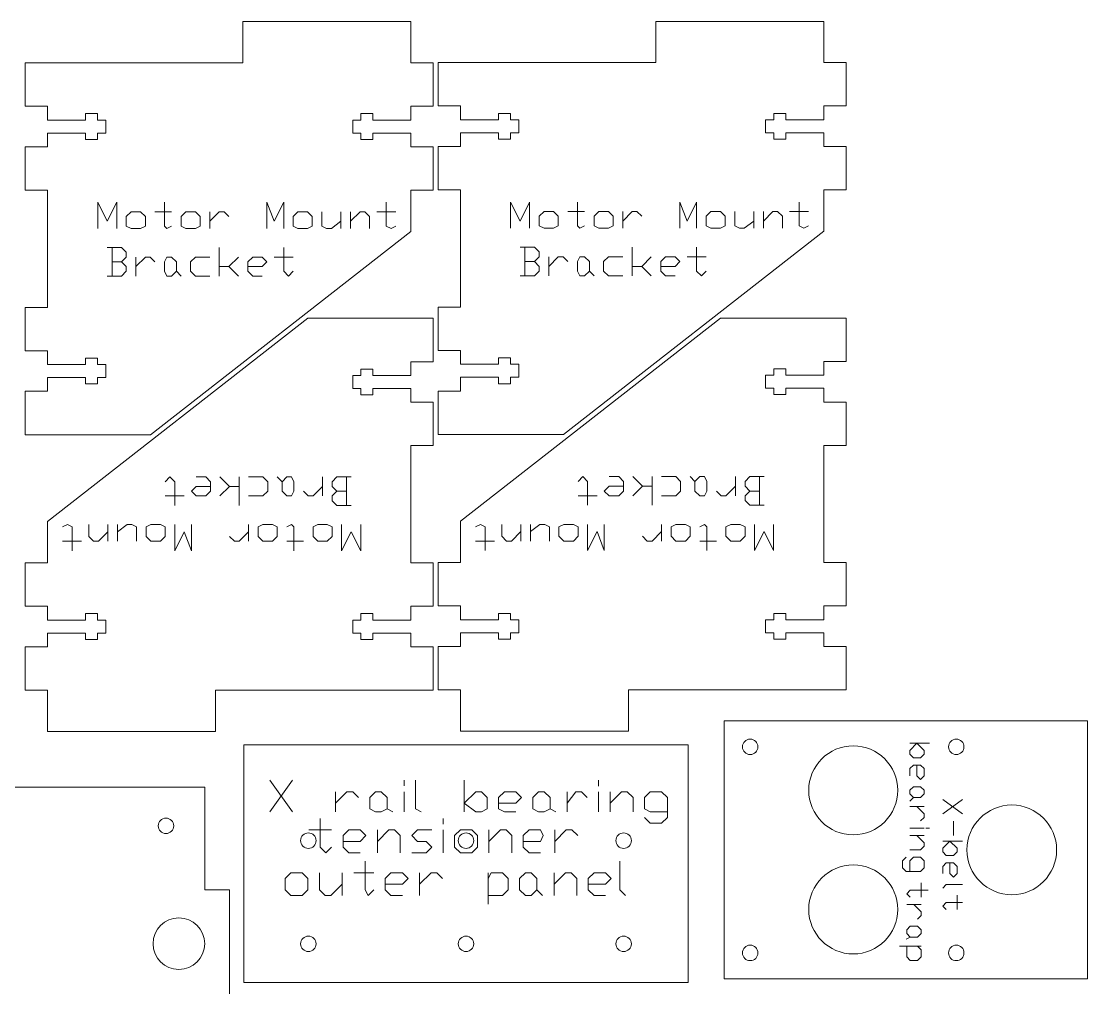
# Model space of a CAD drawing. Header units: inches. Extents: x 0.4 to 31.7, y 0.3 to 15.7.
# Drawn here: x 15.15 to 25.47, y 6.27 to 15.63 of the extents above; entities that cross this region are included whole.
import ezdxf

# ---------------------------------------------------------------- set-up
doc = ezdxf.new("R2010")
doc.units = ezdxf.units.IN
doc.header["$MEASUREMENT"] = 0
doc.layers.add('CUT_SHEET_1', color=179, linetype='Continuous')

msp = doc.modelspace()

# ---------------------------------------------------------------- linework, layer by layer
at = {"layer": 'CUT_SHEET_1', "color": 3, "lineweight": 15}
for p, q in [((17.292, 15.226), (17.292, 15.626)), ((17.292, 15.626), (18.919, 15.626)), ((18.919, 15.626), (18.919, 15.226)), ((21.289, 15.229), (21.289, 15.628)), ((21.289, 15.628), (22.917, 15.628)), ((22.917, 15.628), (22.917, 15.229)), ((15.184, 14.807), (15.184, 15.226)), ((15.184, 15.226), (17.292, 15.226)), ((18.919, 15.226), (19.134, 15.226)), ((19.134, 15.226), (19.134, 14.807)), ((19.182, 14.809), (19.182, 15.229)), ((19.182, 15.229), (21.289, 15.229)), ((22.917, 15.229), (23.132, 15.229)), ((23.132, 15.229), (23.132, 14.809)), ((15.399, 14.807), (15.184, 14.807)), ((15.399, 14.673), (15.399, 14.807)), ((19.134, 14.807), (18.919, 14.807)), ((18.919, 14.807), (18.919, 14.673)), ((19.397, 14.809), (19.182, 14.809)), ((19.397, 14.675), (19.397, 14.809)), ((23.132, 14.809), (22.917, 14.809)), ((22.917, 14.809), (22.917, 14.675)), ((15.767, 14.673), (15.399, 14.673)), ((15.885, 14.735), (15.767, 14.735)), ((15.767, 14.735), (15.767, 14.673)), ((15.885, 14.673), (15.885, 14.735)), ((15.964, 14.673), (15.885, 14.673)), ((15.964, 14.547), (15.964, 14.673)), ((18.433, 14.673), (18.355, 14.673)), ((18.355, 14.673), (18.355, 14.547)), ((18.551, 14.735), (18.433, 14.735)), ((18.433, 14.735), (18.433, 14.673)), ((18.551, 14.673), (18.551, 14.735)), ((18.919, 14.673), (18.551, 14.673)), ((19.765, 14.675), (19.397, 14.675)), ((19.883, 14.737), (19.765, 14.737)), ((19.765, 14.737), (19.765, 14.675)), ((19.883, 14.675), (19.883, 14.737)), ((19.962, 14.675), (19.883, 14.675)), ((19.962, 14.549), (19.962, 14.675)), ((22.431, 14.675), (22.352, 14.675)), ((22.352, 14.675), (22.352, 14.549)), ((22.549, 14.737), (22.431, 14.737)), ((22.431, 14.737), (22.431, 14.675)), ((22.549, 14.675), (22.549, 14.737)), ((22.917, 14.675), (22.549, 14.675)), ((15.399, 14.413), (15.399, 14.547)), ((15.399, 14.547), (15.767, 14.547)), ((15.767, 14.547), (15.767, 14.485)), ((15.767, 14.485), (15.885, 14.485)), ((15.885, 14.485), (15.885, 14.547)), ((15.885, 14.547), (15.964, 14.547)), ((18.355, 14.547), (18.433, 14.547)), ((18.433, 14.547), (18.433, 14.485)), ((18.433, 14.485), (18.551, 14.485)), ((18.551, 14.485), (18.551, 14.547)), ((18.551, 14.547), (18.919, 14.547)), ((18.919, 14.547), (18.919, 14.413)), ((19.397, 14.415), (19.397, 14.549)), ((19.397, 14.549), (19.765, 14.549)), ((19.765, 14.549), (19.765, 14.487)), ((19.765, 14.487), (19.883, 14.487)), ((19.883, 14.487), (19.883, 14.549)), ((19.883, 14.549), (19.962, 14.549)), ((22.352, 14.549), (22.431, 14.549)), ((22.431, 14.549), (22.431, 14.487)), ((22.431, 14.487), (22.549, 14.487)), ((22.549, 14.487), (22.549, 14.549)), ((22.549, 14.549), (22.917, 14.549)), ((22.917, 14.549), (22.917, 14.415)), ((15.184, 13.993), (15.184, 14.413)), ((15.184, 14.413), (15.399, 14.413)), ((18.919, 14.413), (19.134, 14.413)), ((19.134, 14.413), (19.134, 13.993)), ((19.182, 13.996), (19.182, 14.415)), ((19.182, 14.415), (19.397, 14.415)), ((22.917, 14.415), (23.132, 14.415)), ((23.132, 14.415), (23.132, 13.996)), ((15.399, 13.993), (15.184, 13.993)), ((15.399, 12.859), (15.399, 13.993)), ((19.134, 13.993), (18.919, 13.993)), ((18.919, 13.993), (18.919, 13.594)), ((19.397, 13.996), (19.182, 13.996)), ((19.397, 12.861), (19.397, 13.996)), ((23.132, 13.996), (22.917, 13.996)), ((22.917, 13.996), (22.917, 13.596)), ((18.919, 13.594), (16.399, 11.626)), ((18.919, 13.594), (18.919, 13.594)), ((22.917, 13.596), (20.396, 11.628)), ((22.917, 13.596), (22.917, 13.596)), ((15.184, 12.439), (15.184, 12.859)), ((15.184, 12.859), (15.399, 12.859)), ((19.182, 12.442), (19.182, 12.861)), ((19.182, 12.861), (19.397, 12.861)), ((15.399, 10.785), (17.92, 12.753)), ((17.92, 12.753), (19.134, 12.753)), ((19.134, 12.753), (19.134, 12.333)), ((19.397, 10.788), (21.917, 12.755)), ((21.917, 12.755), (23.132, 12.755)), ((23.132, 12.755), (23.132, 12.335)), ((15.399, 12.439), (15.184, 12.439)), ((15.399, 12.306), (15.399, 12.439)), ((19.397, 12.442), (19.182, 12.442)), ((19.397, 12.308), (19.397, 12.442)), ((15.767, 12.306), (15.399, 12.306)), ((15.885, 12.368), (15.767, 12.368)), ((15.767, 12.368), (15.767, 12.306)), ((15.885, 12.306), (15.885, 12.368)), ((15.964, 12.306), (15.885, 12.306)), ((15.964, 12.18), (15.964, 12.306)), ((19.134, 12.333), (18.919, 12.333)), ((18.919, 12.333), (18.919, 12.199)), ((19.765, 12.308), (19.397, 12.308)), ((19.883, 12.37), (19.765, 12.37)), ((19.765, 12.37), (19.765, 12.308)), ((19.883, 12.308), (19.883, 12.37)), ((19.962, 12.308), (19.883, 12.308)), ((19.962, 12.182), (19.962, 12.308)), ((23.132, 12.335), (22.917, 12.335)), ((22.917, 12.335), (22.917, 12.202)), ((18.433, 12.199), (18.355, 12.199)), ((18.355, 12.199), (18.355, 12.073)), ((18.551, 12.261), (18.433, 12.261)), ((18.433, 12.261), (18.433, 12.199)), ((18.551, 12.199), (18.551, 12.261)), ((18.919, 12.199), (18.551, 12.199)), ((19.397, 12.048), (19.397, 12.182)), ((19.397, 12.182), (19.765, 12.182)), ((19.765, 12.182), (19.765, 12.12)), ((19.883, 12.12), (19.883, 12.182)), ((19.883, 12.182), (19.962, 12.182)), ((22.431, 12.202), (22.352, 12.202)), ((22.352, 12.202), (22.352, 12.076)), ((22.549, 12.263), (22.431, 12.263)), ((22.431, 12.263), (22.431, 12.202)), ((22.549, 12.202), (22.549, 12.263)), ((22.917, 12.202), (22.549, 12.202)), ((15.399, 12.046), (15.399, 12.18)), ((15.399, 12.18), (15.767, 12.18)), ((15.767, 12.18), (15.767, 12.118)), ((15.767, 12.118), (15.885, 12.118)), ((15.885, 12.118), (15.885, 12.18)), ((15.885, 12.18), (15.964, 12.18)), ((19.765, 12.12), (19.883, 12.12)), ((15.184, 11.626), (15.184, 12.046)), ((15.184, 12.046), (15.399, 12.046)), ((18.355, 12.073), (18.433, 12.073)), ((18.433, 12.073), (18.433, 12.011)), ((18.433, 12.011), (18.551, 12.011)), ((18.551, 12.011), (18.551, 12.073)), ((18.551, 12.073), (18.919, 12.073)), ((18.919, 12.073), (18.919, 11.94)), ((19.182, 11.628), (19.182, 12.048)), ((19.182, 12.048), (19.397, 12.048)), ((22.352, 12.076), (22.431, 12.076)), ((22.431, 12.076), (22.431, 12.014)), ((22.431, 12.014), (22.549, 12.014)), ((22.549, 12.014), (22.549, 12.076)), ((22.549, 12.076), (22.917, 12.076)), ((22.917, 12.076), (22.917, 11.942)), ((18.919, 11.94), (19.134, 11.94)), ((19.134, 11.94), (19.134, 11.52)), ((22.917, 11.942), (23.132, 11.942)), ((23.132, 11.942), (23.132, 11.522)), ((16.399, 11.626), (15.184, 11.626)), ((20.396, 11.628), (19.182, 11.628)), ((19.134, 11.52), (18.919, 11.52)), ((18.919, 11.52), (18.919, 10.386)), ((23.132, 11.522), (22.917, 11.522)), ((22.917, 11.522), (22.917, 10.388)), ((15.399, 10.386), (15.399, 10.785)), ((15.399, 10.785), (15.399, 10.785)), ((19.397, 10.388), (19.397, 10.788)), ((19.397, 10.788), (19.397, 10.788)), ((15.184, 9.966), (15.184, 10.386)), ((15.184, 10.386), (15.399, 10.386)), ((18.919, 10.386), (19.134, 10.386)), ((19.134, 10.386), (19.134, 9.966)), ((19.182, 9.968), (19.182, 10.388)), ((19.182, 10.388), (19.397, 10.388)), ((22.917, 10.388), (23.132, 10.388)), ((23.132, 10.388), (23.132, 9.968)), ((15.399, 9.966), (15.184, 9.966)), ((15.399, 9.832), (15.399, 9.966)), ((19.134, 9.966), (18.919, 9.966)), ((18.919, 9.966), (18.919, 9.832)), ((19.397, 9.968), (19.182, 9.968)), ((19.397, 9.834), (19.397, 9.968)), ((23.132, 9.968), (22.917, 9.968)), ((22.917, 9.968), (22.917, 9.834)), ((15.767, 9.832), (15.399, 9.832)), ((15.885, 9.894), (15.767, 9.894)), ((15.767, 9.894), (15.767, 9.832)), ((15.885, 9.832), (15.885, 9.894)), ((15.964, 9.832), (15.885, 9.832)), ((15.964, 9.706), (15.964, 9.832)), ((18.433, 9.832), (18.355, 9.832)), ((18.355, 9.832), (18.355, 9.706)), ((18.551, 9.894), (18.433, 9.894)), ((18.433, 9.894), (18.433, 9.832)), ((18.551, 9.832), (18.551, 9.894)), ((18.919, 9.832), (18.551, 9.832)), ((19.765, 9.834), (19.397, 9.834)), ((19.883, 9.896), (19.765, 9.896)), ((19.765, 9.896), (19.765, 9.834)), ((19.883, 9.834), (19.883, 9.896)), ((19.962, 9.834), (19.883, 9.834)), ((19.962, 9.708), (19.962, 9.834)), ((22.431, 9.834), (22.352, 9.834)), ((22.352, 9.834), (22.352, 9.708)), ((22.549, 9.896), (22.431, 9.896)), ((22.431, 9.896), (22.431, 9.834)), ((22.549, 9.834), (22.549, 9.896)), ((22.917, 9.834), (22.549, 9.834)), ((15.399, 9.572), (15.399, 9.706)), ((15.399, 9.706), (15.767, 9.706)), ((15.767, 9.706), (15.767, 9.644)), ((15.885, 9.644), (15.885, 9.706)), ((15.885, 9.706), (15.964, 9.706)), ((18.355, 9.706), (18.433, 9.706)), ((18.433, 9.706), (18.433, 9.644)), ((18.551, 9.644), (18.551, 9.706)), ((18.551, 9.706), (18.919, 9.706)), ((18.919, 9.706), (18.919, 9.572)), ((19.397, 9.575), (19.397, 9.708)), ((19.397, 9.708), (19.765, 9.708)), ((19.765, 9.708), (19.765, 9.646)), ((19.883, 9.646), (19.883, 9.708)), ((19.883, 9.708), (19.962, 9.708)), ((22.352, 9.708), (22.431, 9.708)), ((22.431, 9.708), (22.431, 9.646)), ((22.549, 9.646), (22.549, 9.708)), ((22.549, 9.708), (22.917, 9.708)), ((22.917, 9.708), (22.917, 9.575)), ((15.767, 9.644), (15.885, 9.644)), ((18.433, 9.644), (18.551, 9.644)), ((19.765, 9.646), (19.883, 9.646)), ((22.431, 9.646), (22.549, 9.646)), ((15.184, 9.153), (15.184, 9.572)), ((15.184, 9.572), (15.399, 9.572)), ((18.919, 9.572), (19.134, 9.572)), ((19.134, 9.572), (19.134, 9.153)), ((19.182, 9.155), (19.182, 9.575)), ((19.182, 9.575), (19.397, 9.575)), ((22.917, 9.575), (23.132, 9.575)), ((23.132, 9.575), (23.132, 9.155)), ((15.399, 9.153), (15.184, 9.153)), ((15.399, 8.753), (15.399, 9.153)), ((19.134, 9.153), (17.027, 9.153)), ((17.027, 9.153), (17.027, 8.753)), ((19.397, 9.155), (19.182, 9.155)), ((19.397, 8.755), (19.397, 9.155)), ((23.132, 9.155), (21.025, 9.155)), ((21.025, 9.155), (21.025, 8.755)), ((21.952, 6.357), (21.952, 8.856)), ((21.952, 8.856), (25.47, 8.856)), ((25.47, 8.856), (25.47, 6.357)), ((17.027, 8.753), (15.399, 8.753)), ((21.025, 8.755), (19.397, 8.755)), ((17.301, 6.322), (17.301, 8.625)), ((17.301, 8.625), (21.603, 8.625)), ((21.603, 8.625), (21.603, 6.322)), ((16.922, 8.214), (8.558, 8.214)), ((16.922, 7.221), (16.922, 8.214)), ((17.163, 7.221), (16.922, 7.221)), ((17.163, 6.181), (17.163, 7.221)), ((21.603, 6.322), (17.301, 6.322)), ((25.47, 6.357), (21.952, 6.357))]:
    msp.add_line(p, q, dxfattribs=at)
at = {"layer": 'CUT_SHEET_1', "color": 7, "lineweight": 15}
for p, q in [((15.886, 13.623), (15.886, 13.877)), ((15.886, 13.877), (15.978, 13.692)), ((15.978, 13.692), (16.071, 13.877)), ((16.071, 13.877), (16.071, 13.623)), ((16.532, 13.877), (16.532, 13.646)), ((17.525, 13.623), (17.525, 13.877)), ((17.525, 13.877), (17.594, 13.692)), ((17.594, 13.692), (17.687, 13.877)), ((17.687, 13.877), (17.687, 13.623)), ((18.68, 13.877), (18.68, 13.646)), ((19.884, 13.625), (19.884, 13.879)), ((19.884, 13.879), (19.976, 13.695)), ((19.976, 13.695), (20.068, 13.879)), ((20.068, 13.879), (20.068, 13.625)), ((20.53, 13.879), (20.53, 13.648)), ((21.523, 13.625), (21.523, 13.879)), ((21.523, 13.879), (21.592, 13.695)), ((21.592, 13.695), (21.684, 13.879)), ((21.684, 13.879), (21.684, 13.625)), ((22.677, 13.879), (22.677, 13.648)), ((16.163, 13.739), (16.209, 13.785)), ((16.163, 13.646), (16.163, 13.739)), ((16.209, 13.785), (16.302, 13.785)), ((16.302, 13.785), (16.348, 13.739)), ((16.348, 13.739), (16.348, 13.646)), ((16.44, 13.785), (16.602, 13.785)), ((16.694, 13.739), (16.74, 13.785)), ((16.694, 13.646), (16.694, 13.739)), ((16.74, 13.785), (16.833, 13.785)), ((16.833, 13.785), (16.879, 13.739)), ((16.879, 13.739), (16.879, 13.646)), ((16.971, 13.692), (17.063, 13.785)), ((16.971, 13.623), (16.971, 13.785)), ((17.063, 13.785), (17.11, 13.785)), ((17.11, 13.785), (17.156, 13.739)), ((17.779, 13.739), (17.825, 13.785)), ((17.779, 13.646), (17.779, 13.739)), ((17.825, 13.785), (17.918, 13.785)), ((17.918, 13.785), (17.964, 13.739)), ((17.964, 13.739), (17.964, 13.646)), ((18.056, 13.785), (18.056, 13.646)), ((18.241, 13.785), (18.241, 13.623)), ((18.333, 13.692), (18.426, 13.785)), ((18.333, 13.623), (18.333, 13.785)), ((18.426, 13.785), (18.472, 13.785)), ((18.472, 13.785), (18.518, 13.739)), ((18.518, 13.739), (18.518, 13.623)), ((18.587, 13.785), (18.772, 13.785)), ((20.161, 13.741), (20.207, 13.787)), ((20.161, 13.648), (20.161, 13.741)), ((20.207, 13.787), (20.299, 13.787)), ((20.299, 13.787), (20.345, 13.741)), ((20.345, 13.741), (20.345, 13.648)), ((20.438, 13.787), (20.599, 13.787)), ((20.692, 13.741), (20.738, 13.787)), ((20.692, 13.648), (20.692, 13.741)), ((20.738, 13.787), (20.83, 13.787)), ((20.83, 13.787), (20.876, 13.741)), ((20.876, 13.741), (20.876, 13.648)), ((20.969, 13.695), (21.061, 13.787)), ((20.969, 13.625), (20.969, 13.787)), ((21.061, 13.787), (21.107, 13.787)), ((21.107, 13.787), (21.154, 13.741)), ((21.777, 13.741), (21.823, 13.787)), ((21.777, 13.648), (21.777, 13.741)), ((21.823, 13.787), (21.915, 13.787)), ((21.915, 13.787), (21.961, 13.741)), ((21.961, 13.741), (21.961, 13.648)), ((22.054, 13.787), (22.054, 13.648)), ((22.239, 13.787), (22.239, 13.625)), ((22.331, 13.695), (22.423, 13.787)), ((22.331, 13.625), (22.331, 13.787)), ((22.423, 13.787), (22.469, 13.787)), ((22.469, 13.787), (22.516, 13.741)), ((22.516, 13.741), (22.516, 13.625)), ((22.585, 13.787), (22.769, 13.787)), ((16.209, 13.623), (16.163, 13.646)), ((16.348, 13.646), (16.302, 13.623)), ((16.532, 13.646), (16.556, 13.623)), ((16.556, 13.623), (16.602, 13.646)), ((16.74, 13.623), (16.694, 13.646)), ((16.879, 13.646), (16.833, 13.623)), ((17.825, 13.623), (17.779, 13.646)), ((17.964, 13.646), (17.918, 13.623)), ((18.056, 13.646), (18.102, 13.623)), ((18.149, 13.623), (18.241, 13.692)), ((18.68, 13.646), (18.726, 13.623)), ((18.726, 13.623), (18.772, 13.646)), ((20.207, 13.625), (20.161, 13.648)), ((20.345, 13.648), (20.299, 13.625)), ((20.53, 13.648), (20.553, 13.625)), ((20.553, 13.625), (20.599, 13.648)), ((20.738, 13.625), (20.692, 13.648)), ((20.876, 13.648), (20.83, 13.625)), ((21.823, 13.625), (21.777, 13.648)), ((21.961, 13.648), (21.915, 13.625)), ((22.054, 13.648), (22.1, 13.625)), ((22.146, 13.625), (22.239, 13.695)), ((22.677, 13.648), (22.723, 13.625)), ((22.723, 13.625), (22.769, 13.648)), ((16.302, 13.623), (16.209, 13.623)), ((16.833, 13.623), (16.74, 13.623)), ((17.918, 13.623), (17.825, 13.623)), ((18.102, 13.623), (18.149, 13.623)), ((20.299, 13.625), (20.207, 13.625)), ((20.83, 13.625), (20.738, 13.625)), ((21.915, 13.625), (21.823, 13.625)), ((22.1, 13.625), (22.146, 13.625)), ((16.117, 13.438), (15.978, 13.438)), ((16.025, 13.438), (16.025, 13.161)), ((16.163, 13.392), (16.117, 13.438)), ((17.063, 13.161), (17.063, 13.438)), ((17.687, 13.438), (17.687, 13.208)), ((20.115, 13.441), (19.976, 13.441)), ((20.022, 13.441), (20.022, 13.164)), ((20.161, 13.395), (20.115, 13.441)), ((21.061, 13.164), (21.061, 13.441)), ((21.684, 13.441), (21.684, 13.21)), ((16.117, 13.3), (16.163, 13.346)), ((16.163, 13.346), (16.163, 13.392)), ((16.255, 13.254), (16.348, 13.346)), ((16.255, 13.161), (16.255, 13.346)), ((16.348, 13.346), (16.394, 13.346)), ((16.394, 13.346), (16.44, 13.3)), ((16.532, 13.3), (16.556, 13.346)), ((16.556, 13.346), (16.602, 13.346)), ((16.602, 13.346), (16.648, 13.3)), ((16.833, 13.346), (16.786, 13.3)), ((16.971, 13.346), (16.833, 13.346)), ((17.156, 13.254), (17.248, 13.346)), ((17.387, 13.346), (17.341, 13.3)), ((17.479, 13.346), (17.387, 13.346)), ((17.525, 13.3), (17.479, 13.346)), ((17.594, 13.346), (17.779, 13.346)), ((20.115, 13.302), (20.161, 13.348)), ((20.161, 13.348), (20.161, 13.395)), ((20.253, 13.256), (20.345, 13.348)), ((20.253, 13.164), (20.253, 13.348)), ((20.345, 13.348), (20.392, 13.348)), ((20.392, 13.348), (20.438, 13.302)), ((20.53, 13.302), (20.553, 13.348)), ((20.553, 13.348), (20.599, 13.348)), ((20.599, 13.348), (20.646, 13.302)), ((20.83, 13.348), (20.784, 13.302)), ((20.969, 13.348), (20.83, 13.348)), ((21.154, 13.256), (21.246, 13.348)), ((21.384, 13.348), (21.338, 13.302)), ((21.477, 13.348), (21.384, 13.348)), ((21.523, 13.302), (21.477, 13.348)), ((21.592, 13.348), (21.777, 13.348)), ((16.117, 13.3), (16.025, 13.3)), ((16.163, 13.254), (16.117, 13.3)), ((16.163, 13.208), (16.163, 13.254)), ((16.532, 13.208), (16.532, 13.3)), ((16.648, 13.3), (16.648, 13.208)), ((16.786, 13.3), (16.786, 13.208)), ((17.063, 13.254), (17.156, 13.254)), ((17.156, 13.254), (17.248, 13.161)), ((17.341, 13.3), (17.341, 13.208)), ((17.341, 13.254), (17.479, 13.254)), ((17.479, 13.254), (17.525, 13.3)), ((20.115, 13.302), (20.022, 13.302)), ((20.161, 13.256), (20.115, 13.302)), ((20.161, 13.21), (20.161, 13.256)), ((20.53, 13.21), (20.53, 13.302)), ((20.646, 13.302), (20.646, 13.21)), ((20.784, 13.302), (20.784, 13.21)), ((21.061, 13.256), (21.154, 13.256)), ((21.154, 13.256), (21.246, 13.164)), ((21.338, 13.302), (21.338, 13.21)), ((21.338, 13.256), (21.477, 13.256)), ((21.477, 13.256), (21.523, 13.302)), ((15.978, 13.161), (16.117, 13.161)), ((16.117, 13.161), (16.163, 13.208)), ((16.556, 13.161), (16.532, 13.208)), ((16.602, 13.161), (16.556, 13.161)), ((16.648, 13.208), (16.602, 13.161)), ((16.648, 13.208), (16.694, 13.161)), ((16.786, 13.208), (16.833, 13.161)), ((16.833, 13.161), (16.971, 13.161)), ((17.341, 13.208), (17.387, 13.161)), ((17.387, 13.161), (17.479, 13.161)), ((17.687, 13.208), (17.733, 13.161)), ((17.733, 13.161), (17.779, 13.208)), ((19.976, 13.164), (20.115, 13.164)), ((20.115, 13.164), (20.161, 13.21)), ((20.553, 13.164), (20.53, 13.21)), ((20.599, 13.164), (20.553, 13.164)), ((20.646, 13.21), (20.599, 13.164)), ((20.646, 13.21), (20.692, 13.164)), ((20.784, 13.21), (20.83, 13.164)), ((20.83, 13.164), (20.969, 13.164)), ((21.338, 13.21), (21.384, 13.164)), ((21.384, 13.164), (21.477, 13.164)), ((21.684, 13.21), (21.731, 13.164)), ((21.731, 13.164), (21.777, 13.21)), ((16.585, 11.218), (16.539, 11.171)), ((16.632, 11.171), (16.585, 11.218)), ((16.632, 10.941), (16.632, 11.171)), ((16.932, 11.218), (16.839, 11.218)), ((16.978, 11.171), (16.932, 11.218)), ((16.978, 11.079), (16.978, 11.171)), ((17.163, 11.125), (17.07, 11.218)), ((17.255, 11.218), (17.255, 10.941)), ((17.486, 11.218), (17.347, 11.218)), ((17.532, 11.171), (17.486, 11.218)), ((17.532, 11.079), (17.532, 11.171)), ((17.671, 11.171), (17.624, 11.218)), ((17.671, 11.171), (17.717, 11.218)), ((17.671, 11.079), (17.671, 11.171)), ((17.717, 11.218), (17.763, 11.218)), ((17.763, 11.218), (17.786, 11.171)), ((17.786, 11.171), (17.786, 11.079)), ((18.063, 11.218), (18.063, 11.033)), ((18.202, 11.218), (18.155, 11.171)), ((18.155, 11.171), (18.155, 11.125)), ((18.34, 11.218), (18.202, 11.218)), ((18.294, 10.941), (18.294, 11.218)), ((20.583, 11.22), (20.537, 11.174)), ((20.629, 11.174), (20.583, 11.22)), ((20.629, 10.943), (20.629, 11.174)), ((20.93, 11.22), (20.837, 11.22)), ((20.976, 11.174), (20.93, 11.22)), ((20.976, 11.081), (20.976, 11.174)), ((21.16, 11.127), (21.068, 11.22)), ((21.253, 11.22), (21.253, 10.943)), ((21.484, 11.22), (21.345, 11.22)), ((21.53, 11.174), (21.484, 11.22)), ((21.53, 11.081), (21.53, 11.174)), ((21.668, 11.174), (21.622, 11.22)), ((21.668, 11.174), (21.714, 11.22)), ((21.668, 11.081), (21.668, 11.174)), ((21.714, 11.22), (21.761, 11.22)), ((21.761, 11.22), (21.784, 11.174)), ((21.784, 11.174), (21.784, 11.081)), ((22.061, 11.22), (22.061, 11.035)), ((22.199, 11.22), (22.153, 11.174)), ((22.153, 11.174), (22.153, 11.127)), ((22.338, 11.22), (22.199, 11.22)), ((22.292, 10.943), (22.292, 11.22)), ((16.839, 11.125), (16.793, 11.079)), ((16.793, 11.079), (16.839, 11.033)), ((16.978, 11.125), (16.839, 11.125)), ((16.932, 11.033), (16.978, 11.079)), ((17.163, 11.125), (17.07, 11.033)), ((17.255, 11.125), (17.163, 11.125)), ((17.486, 11.033), (17.532, 11.079)), ((17.717, 11.033), (17.671, 11.079)), ((17.786, 11.079), (17.763, 11.033)), ((17.925, 11.033), (17.878, 11.079)), ((18.063, 11.125), (17.971, 11.033)), ((18.155, 11.125), (18.202, 11.079)), ((18.202, 11.079), (18.155, 11.033)), ((18.202, 11.079), (18.294, 11.079)), ((20.837, 11.127), (20.791, 11.081)), ((20.791, 11.081), (20.837, 11.035)), ((20.976, 11.127), (20.837, 11.127)), ((20.93, 11.035), (20.976, 11.081)), ((21.16, 11.127), (21.068, 11.035)), ((21.253, 11.127), (21.16, 11.127)), ((21.484, 11.035), (21.53, 11.081)), ((21.714, 11.035), (21.668, 11.081)), ((21.784, 11.081), (21.761, 11.035)), ((21.922, 11.035), (21.876, 11.081)), ((22.061, 11.127), (21.968, 11.035)), ((22.153, 11.127), (22.199, 11.081)), ((22.199, 11.081), (22.153, 11.035)), ((22.199, 11.081), (22.292, 11.081)), ((16.724, 11.033), (16.539, 11.033)), ((16.839, 11.033), (16.932, 11.033)), ((17.347, 11.033), (17.486, 11.033)), ((17.763, 11.033), (17.717, 11.033)), ((17.971, 11.033), (17.925, 11.033)), ((18.155, 11.033), (18.155, 10.987)), ((18.155, 10.987), (18.202, 10.941)), ((20.722, 11.035), (20.537, 11.035)), ((20.837, 11.035), (20.93, 11.035)), ((21.345, 11.035), (21.484, 11.035)), ((21.761, 11.035), (21.714, 11.035)), ((21.968, 11.035), (21.922, 11.035)), ((22.153, 11.035), (22.153, 10.989)), ((22.153, 10.989), (22.199, 10.943)), ((18.202, 10.941), (18.34, 10.941)), ((22.199, 10.943), (22.338, 10.943)), ((15.593, 10.756), (15.547, 10.733)), ((15.639, 10.733), (15.593, 10.756)), ((15.801, 10.64), (15.801, 10.756)), ((15.985, 10.756), (15.985, 10.594)), ((16.078, 10.594), (16.078, 10.756)), ((16.17, 10.756), (16.078, 10.687)), ((16.216, 10.756), (16.17, 10.756)), ((16.262, 10.733), (16.216, 10.756)), ((16.355, 10.733), (16.401, 10.756)), ((16.401, 10.756), (16.493, 10.756)), ((16.493, 10.756), (16.539, 10.733)), ((16.632, 10.502), (16.632, 10.756)), ((16.793, 10.756), (16.793, 10.502)), ((17.347, 10.756), (17.347, 10.594)), ((17.44, 10.733), (17.486, 10.756)), ((17.486, 10.756), (17.578, 10.756)), ((17.578, 10.756), (17.624, 10.733)), ((17.763, 10.756), (17.717, 10.733)), ((17.786, 10.733), (17.763, 10.756)), ((17.971, 10.733), (18.017, 10.756)), ((18.017, 10.756), (18.109, 10.756)), ((18.109, 10.756), (18.155, 10.733)), ((18.248, 10.502), (18.248, 10.756)), ((18.433, 10.756), (18.433, 10.502)), ((19.591, 10.758), (19.544, 10.735)), ((19.637, 10.735), (19.591, 10.758)), ((19.798, 10.643), (19.798, 10.758)), ((19.983, 10.758), (19.983, 10.596)), ((20.075, 10.596), (20.075, 10.758)), ((20.168, 10.758), (20.075, 10.689)), ((20.214, 10.758), (20.168, 10.758)), ((20.26, 10.735), (20.214, 10.758)), ((20.352, 10.735), (20.398, 10.758)), ((20.398, 10.758), (20.491, 10.758)), ((20.491, 10.758), (20.537, 10.735)), ((20.629, 10.504), (20.629, 10.758)), ((20.791, 10.758), (20.791, 10.504)), ((21.345, 10.758), (21.345, 10.596)), ((21.437, 10.735), (21.484, 10.758)), ((21.484, 10.758), (21.576, 10.758)), ((21.576, 10.758), (21.622, 10.735)), ((21.761, 10.758), (21.714, 10.735)), ((21.784, 10.735), (21.761, 10.758)), ((21.968, 10.735), (22.015, 10.758)), ((22.015, 10.758), (22.107, 10.758)), ((22.107, 10.758), (22.153, 10.735)), ((22.245, 10.504), (22.245, 10.758)), ((22.43, 10.758), (22.43, 10.504)), ((15.639, 10.502), (15.639, 10.733)), ((15.847, 10.594), (15.801, 10.64)), ((15.985, 10.687), (15.893, 10.594)), ((16.262, 10.594), (16.262, 10.733)), ((16.355, 10.64), (16.355, 10.733)), ((16.401, 10.594), (16.355, 10.64)), ((16.539, 10.64), (16.493, 10.594)), ((16.539, 10.733), (16.539, 10.64)), ((16.724, 10.687), (16.632, 10.502)), ((16.793, 10.502), (16.724, 10.687)), ((17.209, 10.594), (17.163, 10.64)), ((17.347, 10.687), (17.255, 10.594)), ((17.44, 10.64), (17.44, 10.733)), ((17.486, 10.594), (17.44, 10.64)), ((17.624, 10.64), (17.578, 10.594)), ((17.624, 10.733), (17.624, 10.64)), ((17.786, 10.502), (17.786, 10.733)), ((17.971, 10.64), (17.971, 10.733)), ((18.017, 10.594), (17.971, 10.64)), ((18.155, 10.64), (18.109, 10.594)), ((18.155, 10.733), (18.155, 10.64)), ((18.34, 10.687), (18.248, 10.502)), ((18.433, 10.502), (18.34, 10.687)), ((19.637, 10.504), (19.637, 10.735)), ((19.844, 10.596), (19.798, 10.643)), ((19.983, 10.689), (19.891, 10.596)), ((20.26, 10.596), (20.26, 10.735)), ((20.352, 10.643), (20.352, 10.735)), ((20.398, 10.596), (20.352, 10.643)), ((20.537, 10.643), (20.491, 10.596)), ((20.537, 10.735), (20.537, 10.643)), ((20.722, 10.689), (20.629, 10.504)), ((20.791, 10.504), (20.722, 10.689)), ((21.207, 10.596), (21.16, 10.643)), ((21.345, 10.689), (21.253, 10.596)), ((21.437, 10.643), (21.437, 10.735)), ((21.484, 10.596), (21.437, 10.643)), ((21.622, 10.643), (21.576, 10.596)), ((21.622, 10.735), (21.622, 10.643)), ((21.784, 10.504), (21.784, 10.735)), ((21.968, 10.643), (21.968, 10.735)), ((22.015, 10.596), (21.968, 10.643)), ((22.153, 10.643), (22.107, 10.596)), ((22.153, 10.735), (22.153, 10.643)), ((22.338, 10.689), (22.245, 10.504)), ((22.43, 10.504), (22.338, 10.689)), ((15.731, 10.594), (15.547, 10.594)), ((15.893, 10.594), (15.847, 10.594)), ((16.493, 10.594), (16.401, 10.594)), ((17.255, 10.594), (17.209, 10.594)), ((17.578, 10.594), (17.486, 10.594)), ((17.878, 10.594), (17.717, 10.594)), ((18.109, 10.594), (18.017, 10.594)), ((19.729, 10.596), (19.544, 10.596)), ((19.891, 10.596), (19.844, 10.596)), ((20.491, 10.596), (20.398, 10.596)), ((21.253, 10.596), (21.207, 10.596)), ((21.576, 10.596), (21.484, 10.596)), ((21.876, 10.596), (21.714, 10.596)), ((22.107, 10.596), (22.015, 10.596)), ((23.748, 8.568), (23.818, 8.638)), ((23.748, 8.638), (23.94, 8.638)), ((23.818, 8.638), (23.888, 8.568)), ((23.748, 8.533), (23.748, 8.568)), ((23.783, 8.498), (23.748, 8.533)), ((23.853, 8.498), (23.783, 8.498)), ((23.888, 8.533), (23.853, 8.498)), ((23.888, 8.568), (23.888, 8.533)), ((23.783, 8.428), (23.748, 8.393)), ((23.748, 8.393), (23.748, 8.323)), ((23.853, 8.428), (23.783, 8.428)), ((23.818, 8.428), (23.818, 8.323)), ((23.888, 8.393), (23.853, 8.428)), ((23.888, 8.323), (23.888, 8.393)), ((17.552, 8.28), (17.773, 7.975)), ((17.552, 7.975), (17.773, 8.28)), ((18.853, 8.225), (18.853, 8.28)), ((18.964, 8.28), (18.964, 8.003)), ((19.435, 7.975), (19.435, 8.28)), ((20.736, 8.224), (20.736, 8.28)), ((23.818, 8.323), (23.853, 8.288)), ((23.853, 8.288), (23.888, 8.323)), ((18.189, 8.058), (18.299, 8.169)), ((18.189, 7.975), (18.189, 8.169)), ((18.299, 8.169), (18.355, 8.169)), ((18.355, 8.169), (18.41, 8.114)), ((18.521, 8.114), (18.576, 8.169)), ((18.576, 8.169), (18.632, 8.169)), ((18.632, 8.169), (18.687, 8.114)), ((18.853, 7.975), (18.853, 8.169)), ((19.435, 8.058), (19.546, 8.169)), ((19.546, 8.169), (19.601, 8.169)), ((19.601, 8.169), (19.656, 8.114)), ((19.823, 8.169), (19.767, 8.114)), ((19.933, 8.169), (19.823, 8.169)), ((19.989, 8.114), (19.933, 8.169)), ((20.099, 8.114), (20.155, 8.169)), ((20.155, 8.169), (20.21, 8.169)), ((20.21, 8.169), (20.266, 8.114)), ((20.432, 8.058), (20.515, 8.169)), ((20.432, 7.975), (20.432, 8.169)), ((20.515, 8.169), (20.57, 8.169)), ((20.57, 8.169), (20.626, 8.114)), ((20.736, 7.975), (20.736, 8.169)), ((20.847, 8.058), (20.958, 8.169)), ((20.847, 7.975), (20.847, 8.169)), ((20.958, 8.169), (21.013, 8.169)), ((21.013, 8.169), (21.069, 8.114)), ((21.235, 8.169), (21.179, 8.114)), ((21.346, 8.169), (21.235, 8.169)), ((21.401, 8.114), (21.346, 8.169)), ((23.748, 8.183), (23.783, 8.218)), ((23.748, 8.148), (23.748, 8.183)), ((23.783, 8.218), (23.853, 8.218)), ((23.853, 8.218), (23.888, 8.183)), ((23.888, 8.183), (23.888, 8.148)), ((18.521, 8.003), (18.521, 8.114)), ((18.687, 8.114), (18.687, 8.003)), ((19.546, 7.975), (19.435, 8.058)), ((19.656, 8.114), (19.656, 8.003)), ((19.767, 8.114), (19.767, 8.003)), ((19.767, 8.058), (19.933, 8.058)), ((19.933, 8.058), (19.989, 8.114)), ((20.099, 8.003), (20.099, 8.114)), ((20.266, 8.114), (20.266, 8.003)), ((21.069, 8.114), (21.069, 7.975)), ((21.179, 8.114), (21.179, 8.003)), ((21.401, 7.92), (21.401, 8.114)), ((23.783, 8.113), (23.748, 8.148)), ((23.783, 8.113), (23.748, 8.078)), ((23.853, 8.113), (23.783, 8.113)), ((23.888, 8.148), (23.853, 8.113)), ((24.26, 8.094), (24.067, 7.955)), ((24.067, 8.094), (24.26, 7.955)), ((18.576, 7.975), (18.521, 8.003)), ((18.632, 7.975), (18.576, 7.975)), ((18.687, 8.003), (18.632, 7.975)), ((18.687, 8.003), (18.743, 7.975)), ((18.964, 8.003), (19.019, 7.975)), ((19.601, 7.975), (19.546, 7.975)), ((19.656, 8.003), (19.601, 7.975)), ((19.767, 8.003), (19.823, 7.975)), ((19.823, 7.975), (19.933, 7.975)), ((20.155, 7.975), (20.099, 8.003)), ((20.21, 7.975), (20.155, 7.975)), ((20.266, 8.003), (20.21, 7.975)), ((20.266, 8.003), (20.321, 7.975)), ((21.179, 8.003), (21.235, 7.975)), ((21.235, 7.975), (21.401, 7.975)), ((23.748, 8.026), (23.888, 8.026)), ((23.818, 8.026), (23.888, 7.956)), ((23.888, 7.956), (23.888, 7.921)), ((18.04, 7.911), (18.04, 7.634)), ((19.231, 7.856), (19.231, 7.911)), ((21.179, 7.92), (21.235, 7.864)), ((21.235, 7.864), (21.346, 7.864)), ((21.346, 7.864), (21.401, 7.92)), ((23.888, 7.921), (23.853, 7.886)), ((24.172, 7.885), (24.172, 7.745)), ((17.93, 7.8), (18.151, 7.8)), ((18.317, 7.8), (18.262, 7.745)), ((18.262, 7.745), (18.262, 7.634)), ((18.428, 7.8), (18.317, 7.8)), ((18.483, 7.745), (18.428, 7.8)), ((18.428, 7.689), (18.483, 7.745)), ((18.594, 7.689), (18.705, 7.8)), ((18.594, 7.579), (18.594, 7.8)), ((18.705, 7.8), (18.76, 7.8)), ((18.76, 7.8), (18.816, 7.745)), ((18.816, 7.745), (18.816, 7.579)), ((18.927, 7.745), (18.982, 7.8)), ((18.982, 7.689), (18.927, 7.745)), ((18.982, 7.8), (19.12, 7.8)), ((19.231, 7.579), (19.231, 7.8)), ((19.342, 7.745), (19.397, 7.8)), ((19.342, 7.634), (19.342, 7.745)), ((19.397, 7.8), (19.508, 7.8)), ((19.508, 7.8), (19.563, 7.745)), ((19.563, 7.745), (19.563, 7.634)), ((19.674, 7.689), (19.785, 7.8)), ((19.674, 7.579), (19.674, 7.8)), ((19.785, 7.8), (19.84, 7.8)), ((19.84, 7.8), (19.896, 7.745)), ((19.896, 7.745), (19.896, 7.579)), ((20.062, 7.8), (20.006, 7.745)), ((20.006, 7.745), (20.006, 7.634)), ((20.173, 7.8), (20.062, 7.8)), ((20.2, 7.745), (20.173, 7.8)), ((20.173, 7.689), (20.2, 7.745)), ((20.311, 7.689), (20.422, 7.8)), ((20.311, 7.579), (20.311, 7.8)), ((20.422, 7.8), (20.477, 7.8)), ((20.477, 7.8), (20.533, 7.745)), ((23.748, 7.816), (23.888, 7.816)), ((23.748, 7.746), (23.888, 7.746)), ((23.818, 7.746), (23.888, 7.676)), ((23.905, 7.816), (23.94, 7.816)), ((18.262, 7.689), (18.428, 7.689)), ((19.065, 7.689), (18.982, 7.689)), ((19.12, 7.634), (19.065, 7.689)), ((20.006, 7.689), (20.173, 7.689)), ((23.888, 7.641), (23.853, 7.606)), ((23.888, 7.676), (23.888, 7.641)), ((24.067, 7.622), (24.137, 7.692)), ((24.067, 7.692), (24.26, 7.692)), ((24.137, 7.692), (24.207, 7.622)), ((18.04, 7.634), (18.096, 7.579)), ((18.096, 7.579), (18.151, 7.634)), ((18.262, 7.634), (18.317, 7.579)), ((18.317, 7.579), (18.428, 7.579)), ((18.927, 7.579), (19.065, 7.579)), ((19.065, 7.579), (19.12, 7.634)), ((19.397, 7.579), (19.342, 7.634)), ((19.508, 7.579), (19.397, 7.579)), ((19.563, 7.634), (19.508, 7.579)), ((20.006, 7.634), (20.062, 7.579)), ((20.062, 7.579), (20.173, 7.579)), ((23.713, 7.536), (23.678, 7.501)), ((23.853, 7.606), (23.748, 7.606)), ((23.783, 7.536), (23.748, 7.501)), ((23.853, 7.536), (23.783, 7.536)), ((23.888, 7.501), (23.853, 7.536)), ((24.067, 7.587), (24.067, 7.622)), ((24.102, 7.552), (24.067, 7.587)), ((24.172, 7.552), (24.102, 7.552)), ((24.207, 7.587), (24.172, 7.552)), ((24.207, 7.622), (24.207, 7.587)), ((18.476, 7.496), (18.476, 7.219)), ((20.94, 7.496), (20.94, 7.219)), ((23.678, 7.501), (23.678, 7.431)), ((23.748, 7.501), (23.748, 7.396)), ((23.888, 7.431), (23.888, 7.501)), ((24.102, 7.482), (24.067, 7.447)), ((24.067, 7.447), (24.067, 7.377)), ((24.172, 7.482), (24.102, 7.482)), ((24.137, 7.482), (24.137, 7.377)), ((24.207, 7.447), (24.172, 7.482)), ((24.207, 7.377), (24.207, 7.447)), ((17.7, 7.33), (17.756, 7.385)), ((17.7, 7.219), (17.7, 7.33)), ((17.756, 7.385), (17.867, 7.385)), ((17.867, 7.385), (17.922, 7.33)), ((17.922, 7.33), (17.922, 7.219)), ((18.033, 7.385), (18.033, 7.219)), ((18.254, 7.385), (18.254, 7.164)), ((18.365, 7.385), (18.559, 7.385)), ((18.725, 7.385), (18.67, 7.33)), ((18.67, 7.33), (18.67, 7.219)), ((18.836, 7.385), (18.725, 7.385)), ((18.891, 7.33), (18.836, 7.385)), ((18.836, 7.274), (18.891, 7.33)), ((19.002, 7.274), (19.113, 7.385)), ((19.002, 7.164), (19.002, 7.385)), ((19.113, 7.385), (19.168, 7.385)), ((19.168, 7.385), (19.224, 7.33)), ((19.667, 7.33), (19.694, 7.385)), ((19.667, 7.081), (19.667, 7.385)), ((19.694, 7.385), (19.805, 7.385)), ((19.805, 7.385), (19.861, 7.33)), ((19.861, 7.33), (19.861, 7.219)), ((19.971, 7.33), (20.027, 7.385)), ((19.971, 7.219), (19.971, 7.33)), ((20.027, 7.385), (20.082, 7.385)), ((20.082, 7.385), (20.137, 7.33)), ((20.137, 7.33), (20.137, 7.219)), ((20.304, 7.274), (20.414, 7.385)), ((20.304, 7.164), (20.304, 7.385)), ((20.414, 7.385), (20.47, 7.385)), ((20.47, 7.385), (20.525, 7.33)), ((20.525, 7.33), (20.525, 7.164)), ((20.691, 7.385), (20.636, 7.33)), ((20.636, 7.33), (20.636, 7.219)), ((20.802, 7.385), (20.691, 7.385)), ((20.857, 7.33), (20.802, 7.385)), ((20.802, 7.274), (20.857, 7.33)), ((23.678, 7.431), (23.713, 7.396)), ((23.713, 7.396), (23.853, 7.396)), ((23.853, 7.396), (23.888, 7.431)), ((24.137, 7.377), (24.172, 7.342)), ((24.172, 7.342), (24.207, 7.377)), ((18.144, 7.164), (18.254, 7.274)), ((18.67, 7.274), (18.836, 7.274)), ((20.636, 7.274), (20.802, 7.274)), ((23.857, 7.287), (23.857, 7.147)), ((24.102, 7.272), (24.067, 7.237)), ((24.26, 7.272), (24.102, 7.272)), ((17.756, 7.164), (17.7, 7.219)), ((17.867, 7.164), (17.756, 7.164)), ((17.922, 7.219), (17.867, 7.164)), ((18.033, 7.219), (18.088, 7.164)), ((18.088, 7.164), (18.144, 7.164)), ((18.476, 7.219), (18.504, 7.164)), ((18.504, 7.164), (18.559, 7.219)), ((18.67, 7.219), (18.725, 7.164)), ((18.725, 7.164), (18.836, 7.164)), ((19.805, 7.164), (19.667, 7.164)), ((19.861, 7.219), (19.805, 7.164)), ((20.027, 7.164), (19.971, 7.219)), ((20.082, 7.164), (20.027, 7.164)), ((20.137, 7.219), (20.082, 7.164)), ((20.137, 7.219), (20.193, 7.164)), ((20.636, 7.219), (20.691, 7.164)), ((20.691, 7.164), (20.802, 7.164)), ((20.94, 7.219), (20.996, 7.164)), ((23.753, 7.217), (23.718, 7.182)), ((23.718, 7.182), (23.753, 7.147)), ((23.927, 7.217), (23.753, 7.217)), ((24.207, 7.168), (24.207, 7.028)), ((23.718, 7.077), (23.857, 7.077)), ((23.787, 7.077), (23.857, 7.007)), ((24.102, 7.098), (24.067, 7.063)), ((24.067, 7.063), (24.102, 7.028)), ((24.26, 7.098), (24.102, 7.098)), ((23.857, 6.972), (23.822, 6.937)), ((23.857, 7.007), (23.857, 6.972)), ((23.718, 6.832), (23.753, 6.867)), ((23.718, 6.797), (23.718, 6.832)), ((23.753, 6.867), (23.822, 6.867)), ((23.822, 6.867), (23.857, 6.832)), ((23.857, 6.832), (23.857, 6.797)), ((23.753, 6.762), (23.714, 6.743)), ((23.753, 6.762), (23.718, 6.797)), ((23.822, 6.762), (23.753, 6.762)), ((23.857, 6.797), (23.822, 6.762)), ((23.648, 6.675), (23.857, 6.675)), ((23.718, 6.57), (23.718, 6.675)), ((23.822, 6.675), (23.857, 6.64)), ((23.857, 6.64), (23.857, 6.57)), ((23.753, 6.535), (23.718, 6.57)), ((23.822, 6.535), (23.753, 6.535)), ((23.857, 6.57), (23.822, 6.535))]:
    msp.add_line(p, q, dxfattribs=at)
at = {"layer": 'CUT_SHEET_1', "color": 1, "lineweight": 15}
for p, q in [((22.278, 8.604), (22.278, 8.604)), ((24.198, 8.529), (24.198, 8.529)), ((24.736, 8.041), (24.736, 8.041)), ((16.622, 7.839), (16.622, 7.839)), ((24.301, 7.606), (24.301, 7.606)), ((23.632, 7.03), (23.632, 7.03)), ((22.128, 6.609), (22.128, 6.609)), ((24.198, 6.684), (24.198, 6.684))]:
    msp.add_line(p, q, dxfattribs=at)
for points, degree in [([(22.203, 8.679), (22.162, 8.679), (22.128, 8.645), (22.128, 8.604)], 3), ([(22.278, 8.604), (22.278, 8.645), (22.245, 8.679), (22.203, 8.679)], 3), ([(24.198, 8.679), (24.157, 8.679), (24.124, 8.645), (24.124, 8.604)], 3), ([(24.273, 8.604), (24.273, 8.645), (24.24, 8.679), (24.198, 8.679)], 3), ([(22.128, 8.604), (22.128, 8.563), (22.162, 8.529), (22.203, 8.529)], 3), ([(22.203, 8.529), (22.245, 8.529), (22.278, 8.563), (22.278, 8.604)], 3), ([(23.201, 8.614), (22.963, 8.614), (22.77, 8.421), (22.77, 8.183)], 3), ([(23.632, 8.183), (23.632, 8.421), (23.439, 8.614), (23.201, 8.614)], 3), ([(24.124, 8.604), (24.124, 8.563), (24.157, 8.529), (24.198, 8.529)], 3), ([(24.198, 8.529), (24.24, 8.529), (24.273, 8.563), (24.273, 8.604)], 3), ([(22.77, 8.183), (22.77, 7.945), (22.963, 7.752), (23.201, 7.752)], 3), ([(23.201, 7.752), (23.439, 7.752), (23.632, 7.945), (23.632, 8.183)], 3), ([(23.632, 8.183), (23.632, 8.183), (23.632, 8.183), (23.632, 8.183)], 3), ([(24.736, 8.041), (24.496, 8.041), (24.301, 7.846), (24.301, 7.606)], 3), ([(25.17, 7.606), (25.17, 7.846), (24.975, 8.041), (24.736, 8.041)], 3), ([(16.547, 7.914), (16.506, 7.914), (16.472, 7.88), (16.472, 7.839)], 3), ([(16.622, 7.839), (16.622, 7.88), (16.588, 7.914), (16.547, 7.914)], 3), ([(16.472, 7.839), (16.472, 7.798), (16.506, 7.764), (16.547, 7.764)], 3), ([(16.547, 7.764), (16.588, 7.764), (16.622, 7.798), (16.622, 7.839)], 3), ([(17.926, 7.771), (17.885, 7.771), (17.851, 7.738), (17.851, 7.696)], 3), ([(18.001, 7.696), (18.001, 7.738), (17.967, 7.771), (17.926, 7.771)], 3), ([(19.452, 7.771), (19.411, 7.771), (19.377, 7.738), (19.377, 7.696)], 3), ([(19.527, 7.696), (19.527, 7.738), (19.493, 7.771), (19.452, 7.771)], 3), ([(20.978, 7.771), (20.937, 7.771), (20.903, 7.738), (20.903, 7.696)], 3), ([(21.053, 7.696), (21.053, 7.738), (21.019, 7.771), (20.978, 7.771)], 3), ([(23.201, 7.752), (23.201, 7.752), (23.201, 7.752)], 2), ([(17.851, 7.696), (17.851, 7.655), (17.885, 7.621), (17.926, 7.621)], 3), ([(17.926, 7.621), (17.967, 7.621), (18.001, 7.655), (18.001, 7.696)], 3), ([(19.377, 7.696), (19.377, 7.655), (19.411, 7.621), (19.452, 7.621)], 3), ([(19.452, 7.621), (19.493, 7.621), (19.527, 7.655), (19.527, 7.696)], 3), ([(20.903, 7.696), (20.903, 7.655), (20.937, 7.621), (20.978, 7.621)], 3), ([(20.978, 7.621), (21.019, 7.621), (21.053, 7.655), (21.053, 7.696)], 3), ([(24.301, 7.606), (24.301, 7.367), (24.496, 7.172), (24.736, 7.172)], 3), ([(24.736, 7.172), (24.975, 7.172), (25.17, 7.366), (25.17, 7.606)], 3), ([(25.17, 7.606), (25.17, 7.606), (25.17, 7.606), (25.17, 7.606)], 3), ([(23.201, 7.461), (22.963, 7.461), (22.77, 7.268), (22.77, 7.03)], 3), ([(23.632, 7.03), (23.632, 7.268), (23.439, 7.461), (23.201, 7.461)], 3), ([(24.736, 7.172), (24.736, 7.172), (24.736, 7.172)], 2), ([(22.77, 7.03), (22.77, 6.792), (22.963, 6.599), (23.201, 6.599)], 3), ([(22.77, 7.03), (22.77, 7.03), (22.77, 7.03)], 2), ([(23.201, 6.599), (23.439, 6.599), (23.632, 6.792), (23.632, 7.03)], 3), ([(16.672, 6.948), (16.534, 6.948), (16.422, 6.836), (16.422, 6.698)], 3), ([(16.922, 6.698), (16.922, 6.836), (16.81, 6.948), (16.672, 6.948)], 3), ([(17.926, 6.772), (17.885, 6.772), (17.851, 6.738), (17.851, 6.697)], 3), ([(18.001, 6.697), (18.001, 6.738), (17.967, 6.772), (17.926, 6.772)], 3), ([(19.452, 6.772), (19.411, 6.772), (19.377, 6.738), (19.377, 6.697)], 3), ([(19.527, 6.697), (19.527, 6.738), (19.493, 6.772), (19.452, 6.772)], 3), ([(20.978, 6.772), (20.937, 6.772), (20.903, 6.738), (20.903, 6.697)], 3), ([(21.053, 6.697), (21.053, 6.738), (21.019, 6.772), (20.978, 6.772)], 3), ([(16.422, 6.698), (16.422, 6.56), (16.534, 6.448), (16.672, 6.448)], 3), ([(16.672, 6.448), (16.81, 6.448), (16.922, 6.56), (16.922, 6.698)], 3), ([(17.851, 6.697), (17.851, 6.656), (17.885, 6.622), (17.926, 6.622)], 3), ([(17.926, 6.622), (17.967, 6.622), (18.001, 6.656), (18.001, 6.697)], 3), ([(19.377, 6.697), (19.377, 6.656), (19.411, 6.622), (19.452, 6.622)], 3), ([(19.452, 6.622), (19.493, 6.622), (19.527, 6.656), (19.527, 6.697)], 3), ([(20.903, 6.697), (20.903, 6.656), (20.937, 6.622), (20.978, 6.622)], 3), ([(20.978, 6.622), (21.019, 6.622), (21.053, 6.656), (21.053, 6.697)], 3), ([(22.203, 6.684), (22.162, 6.684), (22.128, 6.65), (22.128, 6.609)], 3), ([(22.128, 6.609), (22.128, 6.567), (22.162, 6.534), (22.203, 6.534)], 3), ([(22.278, 6.609), (22.278, 6.65), (22.245, 6.684), (22.203, 6.684)], 3), ([(22.203, 6.534), (22.245, 6.534), (22.278, 6.567), (22.278, 6.609)], 3), ([(24.198, 6.684), (24.157, 6.684), (24.124, 6.65), (24.124, 6.609)], 3), ([(24.124, 6.609), (24.124, 6.567), (24.157, 6.534), (24.198, 6.534)], 3), ([(24.273, 6.609), (24.273, 6.65), (24.24, 6.684), (24.198, 6.684)], 3), ([(24.198, 6.534), (24.24, 6.534), (24.273, 6.567), (24.273, 6.609)], 3), ([(23.201, 6.599), (23.201, 6.599), (23.201, 6.599)], 2)]:
    msp.add_open_spline(points, degree=degree, dxfattribs=at)

doc.saveas('drawing.dxf')
